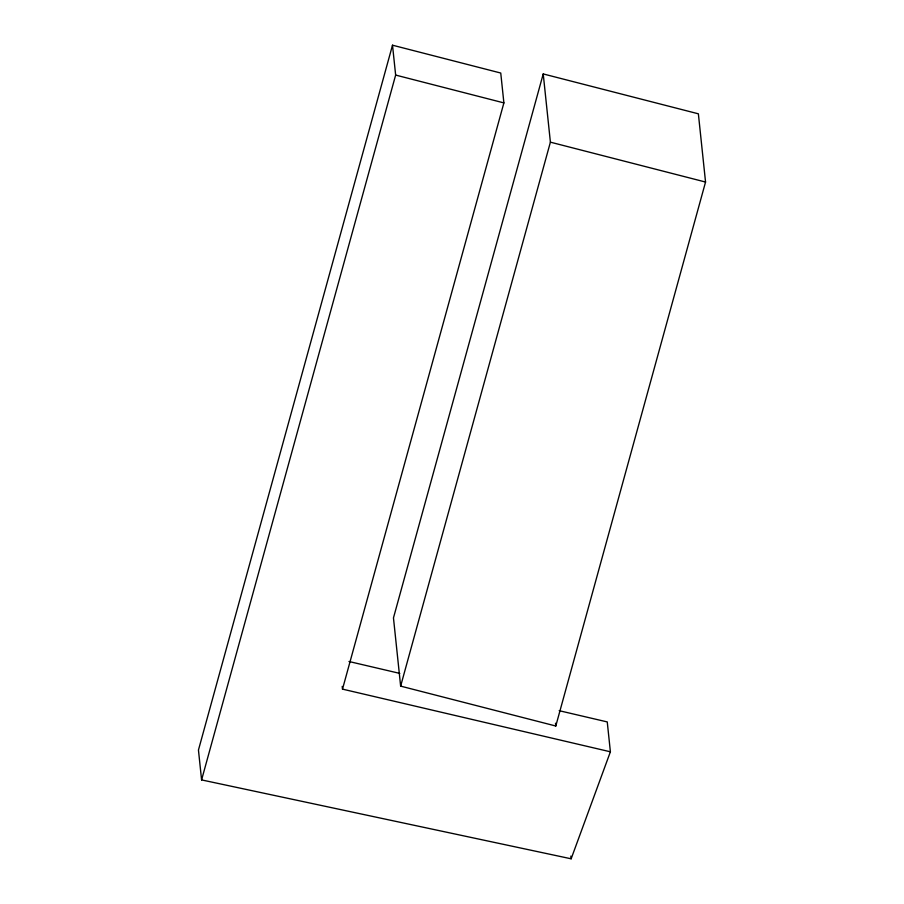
<?xml version="1.0" encoding="UTF-8"?>
<svg xmlns="http://www.w3.org/2000/svg" width="904" height="904" viewBox="0 0 904 904"><rect width="100%" height="100%" fill="white"/><g stroke="black" fill="none" stroke-linecap="round" stroke-linejoin="round"><path stroke-width="1.36" d="M610.392 751.8L342.503 689.13L503.89 102.898L500.748 73.032L392.505 45.2L198.451 750.037L201.592 779.915L571.147 858.8L610.392 751.8L607.251 721.923L559.169 710.68M201.592 779.915L395.647 75.077L392.505 45.2M543.225 73.936L393.466 617.895L400.641 686.125L555.79 726.014L705.549 182.043L698.374 113.814L543.225 73.936L550.4 142.165L400.641 686.125M348.978 661.502L399.805 673.401M395.647 75.077L503.89 102.898M550.4 142.165L705.549 182.043M570.853 856.088L571.147 858.8M555.497 723.223L555.79 726.014M342.209 686.418L342.503 689.13"/></g></svg>
